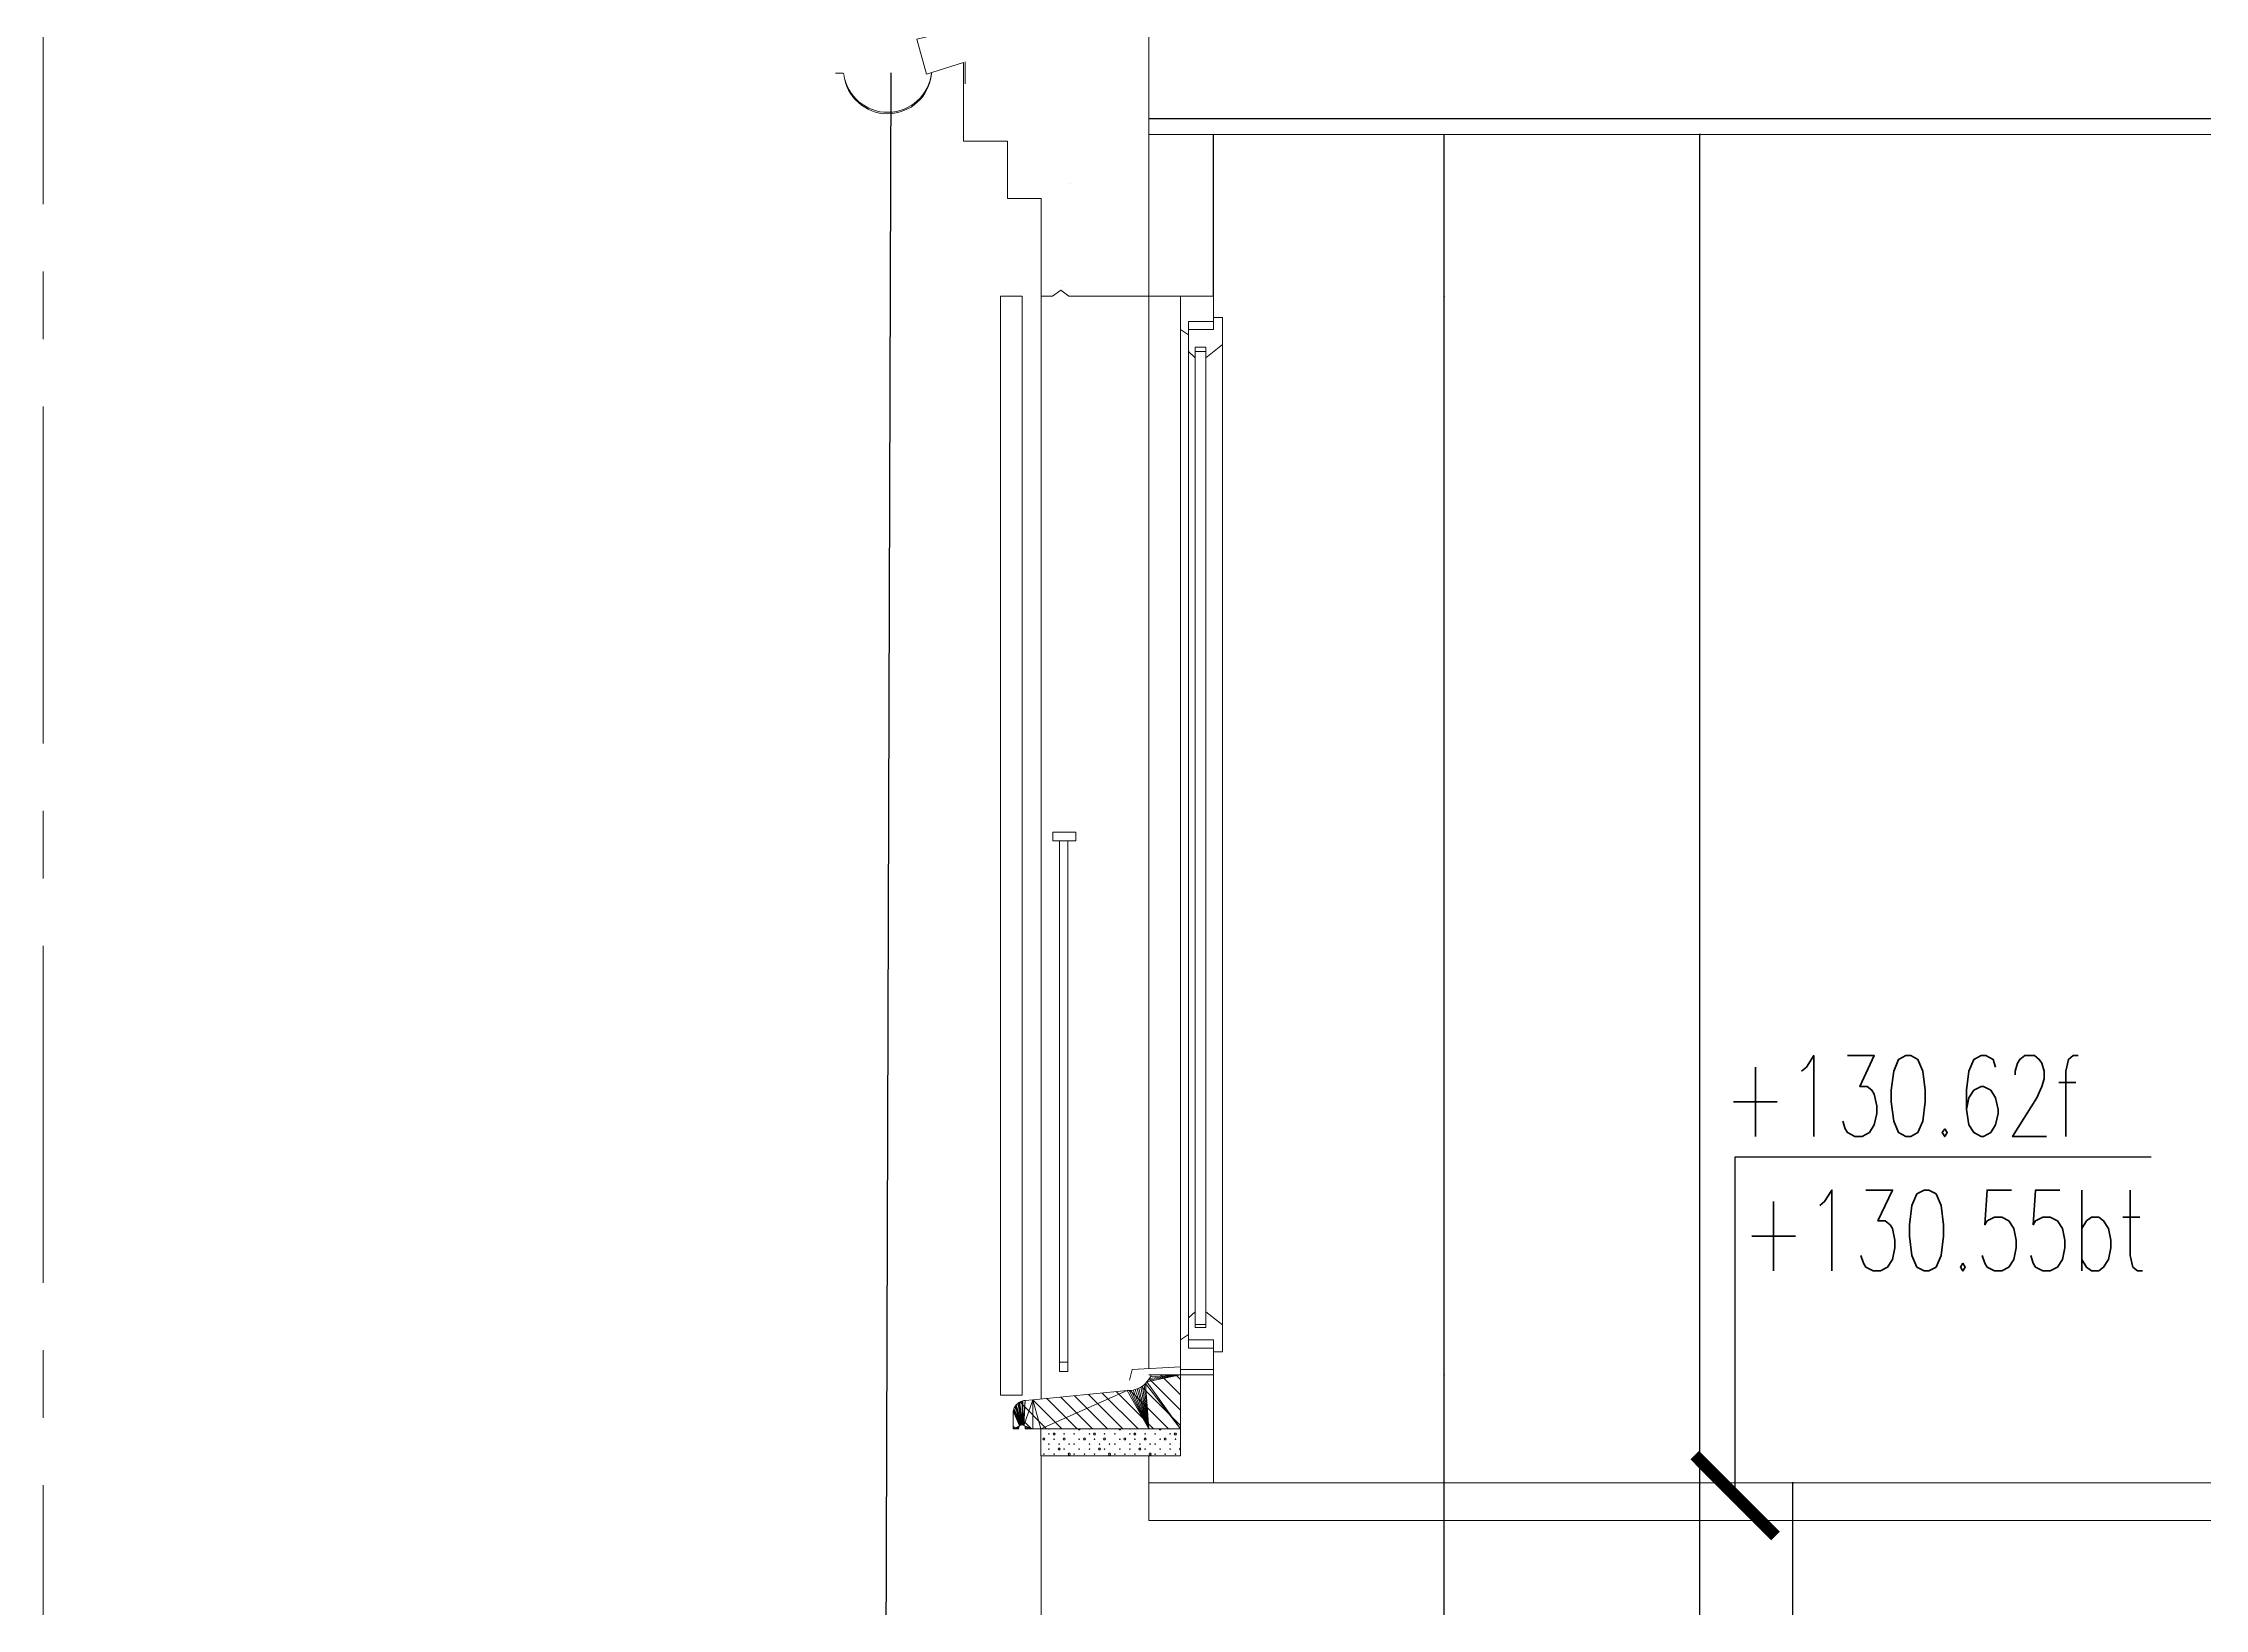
# Model space of a CAD drawing. Header units: metres. Extents: x -12536 to 12621, y -17191 to 9596.
# Drawn here: x -2761.8 to -2360.9, y 2533 to 2823.2 of the extents above; entities that cross this region are included whole.
import ezdxf

# ---------------------------------------------------------------- set-up
doc = ezdxf.new("R2010")
doc.units = ezdxf.units.M
doc.header["$MEASUREMENT"] = 0
doc.header["$PDMODE"] = 2
doc.header["$PDSIZE"] = 0.25
doc.linetypes.add('2007-10_08_CENTER', pattern=[100, 62.5, -12.5, 12.5, -12.5])
doc.linetypes.add('AXES', pattern=[2, 1.25, -0.25, 0.25, -0.25])
for name, color, linetype, lineweight in [('B-AXE', 1, 'AXES', 13), ('B-COT', 1, 'Continuous', 18), ('B-TEXT-NIVEAU', 3, 'Continuous', 20)]:
    doc.layers.add(name, color=color, linetype=linetype, lineweight=lineweight)
doc.layers.add('Calque commun', color=7, linetype='Continuous')
doc.layers.add('Cotations', color=7, linetype='Continuous')
doc.styles.add('Arial3', font='arial.ttf', dxfattribs={"height": 0.1})
doc.styles.add('Arial5', font='arial.ttf', dxfattribs={"height": 0.1})
doc.styles.add('TEXTE', font='arial.ttf', dxfattribs={"width": 0.7})
doc.styles.add('TEXTE100', font='romans.shx', dxfattribs={"width": 0.7, "height": 0.3})
doc.dimstyles.new('COT 50', dxfattribs={"dimscale": 0.05, "dimtxt": 250, "dimasz": 150, "dimexe": 1, "dimexo": 2, "dimgap": 30, "dimtad": 1, "dimdec": 1, "dimrnd": 0.5, "dimzin": 12, "dimdsep": 46, "dimtxsty": 'TEXTE', "dimblk1": 'ARCHTICK', "dimblk2": 'ARCHTICK', "dimsah": 1, "dimcen": 0, "dimdle": 1.5, "dimclrd": 1, "dimclre": 1, "dimclrt": 3, "dimadec": 0, "dimazin": 0, "dimtfac": 1, "dimtdec": 1, "dimtmove": 0, "dimatfit": 3, "dimldrblk": 'ARCHTICK', "dimfxl": 1, "dimtolj": 1, "dimtzin": 0, "dimarcsym": 0})
doc.dimstyles.new('DIM18', dxfattribs={"dimtxt": 0.1, "dimasz": 0.025, "dimexe": 0.1, "dimexo": 0, "dimgap": 5e-05, "dimtad": 1, "dimzin": 1, "dimdsep": 46, "dimtxsty": 'Arial3', "dimblk": 'ORIGIN', "dimcen": 0.09, "dimdle": 0.1, "dimadec": 0, "dimazin": 0, "dimtfac": 1, "dimtdec": 4, "dimtix": 1, "dimtofl": 0, "dimtmove": 0, "dimatfit": 3, "dimfxl": 0.1, "dimfxlon": 1, "dimfrac": 2, "dimtolj": 1, "dimtzin": 0, "dimarcsym": 2})
doc.dimstyles.new('DIM19', dxfattribs={"dimtxt": 0.1, "dimasz": 0.025, "dimexe": 0.1, "dimexo": 0, "dimgap": 5e-05, "dimtad": 1, "dimzin": 1, "dimdsep": 46, "dimtxsty": 'Arial5', "dimblk": 'ORIGIN', "dimcen": 0.09, "dimdle": 0.1, "dimadec": 0, "dimazin": 0, "dimtfac": 1, "dimtdec": 4, "dimtix": 1, "dimtofl": 0, "dimtmove": 0, "dimatfit": 3, "dimfxl": 0.1, "dimfxlon": 1, "dimfrac": 2, "dimtolj": 1, "dimtzin": 0, "dimarcsym": 2})

# ---------------------------------------------------------------- blocks, each defined once
blk = doc.blocks.new('_ORIGIN')
at = {"color": 0, "linetype": 'ByBlock', "lineweight": -2}
blk.add_line((0, 0), (-1, 0), dxfattribs=at)
blk.add_circle((0, 0), 0.5, dxfattribs=at)
blk = doc.blocks.new('*D826')
at = {"layer": 'Cotations', "color": 0, "linetype": 'ByBlock', "lineweight": -2, "transparency": 16777216}
for p, q in [((-2502, 2556.32), (-2502.1, 2556.32)), ((-2502, 2549.34), (-2502, 2556.29)), ((-2502, 2549.32), (-2502.1, 2549.32))]:
    blk.add_line(p, q, dxfattribs=at)
at = {"layer": 'Defpoints', "color": 0, "linetype": 'Continuous', "transparency": 16777216}
for p in [(-2502, 2556.32), (-2502, 2556.32), (-2502, 2549.32)]:
    blk.add_point(p, dxfattribs=at)
at = {"layer": 'Cotations', "color": 0, "linetype": 'Continuous', "lineweight": -2, "transparency": 16777216, "xscale": 0.02500000037252903, "yscale": 0.02500000037252903, "zscale": 0.02500000037252903}
for p, rotation in [((-2502, 2556.32), 90), ((-2502, 2549.32), 270)]:
    blk.add_blockref('_ORIGIN', p, dxfattribs=dict(at, rotation=rotation))
at = {"layer": 'Cotations', "color": 7, "linetype": 'Continuous', "lineweight": 5, "transparency": 16777216, "insert": (-2502, 2552.82), "char_height": 0.1, "attachment_point": 8, "rotation": 90, "line_spacing_factor": 0.776067, "style": 'Arial3'}
blk.add_mtext('\\A1;7.00', dxfattribs=at)
blk = doc.blocks.new('*D827')
at = {"layer": 'Cotations', "color": 0, "linetype": 'ByBlock', "lineweight": -2, "transparency": 16777216}
for p, q in [((-2502, 2549.32), (-2502.1, 2549.32)), ((-2502, 2526.34), (-2502, 2549.29)), ((-2502, 2526.31), (-2502.1, 2526.31))]:
    blk.add_line(p, q, dxfattribs=at)
at = {"layer": 'Defpoints', "color": 0, "linetype": 'Continuous', "transparency": 16777216}
for p in [(-2502, 2549.32), (-2502, 2549.32), (-2502, 2526.31)]:
    blk.add_point(p, dxfattribs=at)
at = {"layer": 'Cotations', "color": 0, "linetype": 'Continuous', "lineweight": -2, "transparency": 16777216, "xscale": 0.02500000037252903, "yscale": 0.02500000037252903, "zscale": 0.02500000037252903}
for p, rotation in [((-2502, 2549.32), 90), ((-2502, 2526.31), 270)]:
    blk.add_blockref('_ORIGIN', p, dxfattribs=dict(at, rotation=rotation))
at = {"layer": 'Cotations', "color": 7, "linetype": 'Continuous', "lineweight": 5, "transparency": 16777216, "insert": (-2502, 2537.81), "char_height": 0.1, "attachment_point": 8, "rotation": 90, "line_spacing_factor": 0.776067, "style": 'Arial3'}
blk.add_mtext('\\A1;23.00', dxfattribs=at)
blk = doc.blocks.new('*D829')
at = {"layer": 'Cotations', "color": 0, "linetype": 'ByBlock', "lineweight": -2, "transparency": 16777216}
for p, q in [((-2454.46, 2806.32), (-2454.66, 2806.32)), ((-2454.56, 2556.34), (-2454.56, 2806.29)), ((-2454.46, 2556.32), (-2454.66, 2556.32))]:
    blk.add_line(p, q, dxfattribs=at)
at = {"layer": 'Defpoints', "color": 0, "linetype": 'Continuous', "transparency": 16777216}
for p in [(-2454.56, 2806.32), (-2422.33, 2806.32), (-2422.33, 2556.32)]:
    blk.add_point(p, dxfattribs=at)
at = {"layer": 'Cotations', "color": 0, "linetype": 'Continuous', "lineweight": -2, "transparency": 16777216, "xscale": 0.02500000037252903, "yscale": 0.02500000037252903, "zscale": 0.02500000037252903}
for p, rotation in [((-2454.56, 2806.32), 90), ((-2454.56, 2556.32), 270)]:
    blk.add_blockref('_ORIGIN', p, dxfattribs=dict(at, rotation=rotation))
at = {"layer": 'Cotations', "color": 7, "linetype": 'Continuous', "lineweight": 5, "transparency": 16777216, "insert": (-2454.56, 2681.32), "char_height": 0.1, "attachment_point": 8, "rotation": 90, "line_spacing_factor": 0.776067, "style": 'Arial3'}
blk.add_mtext('\\A1;250.00', dxfattribs=at)
blk = doc.blocks.new('*D830')
at = {"layer": 'Cotations', "color": 0, "linetype": 'ByBlock', "lineweight": -2, "transparency": 16777216}
for p, q in [((-2454.46, 2556.32), (-2454.66, 2556.32)), ((-2454.56, 2526.34), (-2454.56, 2556.29)), ((-2454.46, 2526.31), (-2454.66, 2526.31))]:
    blk.add_line(p, q, dxfattribs=at)
at = {"layer": 'Defpoints', "color": 0, "linetype": 'Continuous', "transparency": 16777216}
for p in [(-2454.56, 2556.32), (-2422.33, 2556.32), (-2422.33, 2526.31)]:
    blk.add_point(p, dxfattribs=at)
at = {"layer": 'Cotations', "color": 0, "linetype": 'Continuous', "lineweight": -2, "transparency": 16777216, "xscale": 0.02500000037252903, "yscale": 0.02500000037252903, "zscale": 0.02500000037252903}
for p, rotation in [((-2454.56, 2556.32), 90), ((-2454.56, 2526.31), 270)]:
    blk.add_blockref('_ORIGIN', p, dxfattribs=dict(at, rotation=rotation))
at = {"layer": 'Cotations', "color": 7, "linetype": 'Continuous', "lineweight": 5, "transparency": 16777216, "insert": (-2454.56, 2541.31), "char_height": 0.1, "attachment_point": 8, "rotation": 90, "line_spacing_factor": 0.776067, "style": 'Arial3'}
blk.add_mtext('\\A1;30.00', dxfattribs=at)
blk = doc.blocks.new('*D820')
at = {"layer": 'Cotations', "color": 0, "linetype": 'ByBlock', "lineweight": -2, "transparency": 16777216}
for p, q in [((-2502.1, 2576.32), (-2501.9, 2576.32)), ((-2502, 2556.34), (-2502, 2576.29)), ((-2502.1, 2556.32), (-2501.9, 2556.32))]:
    blk.add_line(p, q, dxfattribs=at)
at = {"layer": 'Defpoints', "color": 0, "linetype": 'Continuous', "transparency": 16777216}
for p in [(-2515.97, 2576.32), (-2502, 2576.32), (-2515.97, 2556.32)]:
    blk.add_point(p, dxfattribs=at)
at = {"layer": 'Cotations', "color": 0, "linetype": 'Continuous', "lineweight": -2, "transparency": 16777216, "xscale": 0.02500000037252903, "yscale": 0.02500000037252903, "zscale": 0.02500000037252903}
for p, rotation in [((-2502, 2576.32), 90), ((-2502, 2556.32), 270)]:
    blk.add_blockref('_ORIGIN', p, dxfattribs=dict(at, rotation=rotation))
at = {"layer": 'Cotations', "color": 7, "linetype": 'Continuous', "lineweight": 5, "transparency": 16777216, "insert": (-2502, 2566.32), "char_height": 0.1, "attachment_point": 8, "rotation": 90, "line_spacing_factor": 0.776067, "style": 'Arial3'}
blk.add_mtext('\\A1;20.00', dxfattribs=at)
blk = doc.blocks.new('*D821')
at = {"layer": 'Cotations', "color": 0, "linetype": 'ByBlock', "lineweight": -2, "transparency": 16777216}
for p, q in [((-2502.1, 2776.32), (-2501.9, 2776.32)), ((-2502, 2576.34), (-2502, 2776.29)), ((-2502.1, 2576.32), (-2501.9, 2576.32))]:
    blk.add_line(p, q, dxfattribs=at)
at = {"layer": 'Defpoints', "color": 0, "linetype": 'Continuous', "transparency": 16777216}
for p in [(-2515.97, 2776.32), (-2502, 2776.32), (-2515.97, 2576.32)]:
    blk.add_point(p, dxfattribs=at)
at = {"layer": 'Cotations', "color": 0, "linetype": 'Continuous', "lineweight": -2, "transparency": 16777216, "xscale": 0.02500000037252903, "yscale": 0.02500000037252903, "zscale": 0.02500000037252903}
for p, rotation in [((-2502, 2776.32), 90), ((-2502, 2576.32), 270)]:
    blk.add_blockref('_ORIGIN', p, dxfattribs=dict(at, rotation=rotation))
at = {"layer": 'Cotations', "color": 7, "linetype": 'Continuous', "lineweight": 5, "transparency": 16777216, "insert": (-2502, 2676.32), "char_height": 0.1, "attachment_point": 8, "rotation": 90, "line_spacing_factor": 0.776067, "style": 'Arial3'}
blk.add_mtext('\\A1;200.00', dxfattribs=at)
blk = doc.blocks.new('*D822')
at = {"layer": 'Cotations', "color": 0, "linetype": 'ByBlock', "lineweight": -2, "transparency": 16777216}
for p, q in [((-2502.1, 2806.32), (-2501.9, 2806.32)), ((-2502, 2776.34), (-2502, 2806.29)), ((-2502.1, 2776.32), (-2501.9, 2776.32))]:
    blk.add_line(p, q, dxfattribs=at)
at = {"layer": 'Defpoints', "color": 0, "linetype": 'Continuous', "transparency": 16777216}
for p in [(-2515.97, 2806.32), (-2502, 2806.32), (-2515.97, 2776.32)]:
    blk.add_point(p, dxfattribs=at)
at = {"layer": 'Cotations', "color": 0, "linetype": 'Continuous', "lineweight": -2, "transparency": 16777216, "xscale": 0.02500000037252903, "yscale": 0.02500000037252903, "zscale": 0.02500000037252903}
for p, rotation in [((-2502, 2806.32), 90), ((-2502, 2776.32), 270)]:
    blk.add_blockref('_ORIGIN', p, dxfattribs=dict(at, rotation=rotation))
at = {"layer": 'Cotations', "color": 7, "linetype": 'Continuous', "lineweight": 5, "transparency": 16777216, "insert": (-2502, 2791.32), "char_height": 0.1, "attachment_point": 8, "rotation": 90, "line_spacing_factor": 0.776067, "style": 'Arial3'}
blk.add_mtext('\\A1;30.00', dxfattribs=at)
blk = doc.blocks.new('*D812')
at = {"layer": 'Cotations', "color": 0, "linetype": 'ByBlock', "lineweight": -2, "transparency": 16777216}
for p, q in [((-2437.21, 2556.32), (-2437.41, 2556.32)), ((-2437.31, 2276.34), (-2437.31, 2556.29)), ((-2437.21, 2276.31), (-2437.41, 2276.31))]:
    blk.add_line(p, q, dxfattribs=at)
at = {"layer": 'Defpoints', "color": 0, "linetype": 'Continuous', "transparency": 16777216}
for p in [(-2437.31, 2556.32), (-2405.09, 2556.32), (-2405.09, 2276.31)]:
    blk.add_point(p, dxfattribs=at)
at = {"layer": 'Cotations', "color": 0, "linetype": 'Continuous', "lineweight": -2, "transparency": 16777216, "xscale": 0.02500000037252903, "yscale": 0.02500000037252903, "zscale": 0.02500000037252903}
for p, rotation in [((-2437.31, 2556.32), 90), ((-2437.31, 2276.31), 270)]:
    blk.add_blockref('_ORIGIN', p, dxfattribs=dict(at, rotation=rotation))
at = {"layer": 'Cotations', "color": 7, "linetype": 'Continuous', "lineweight": 5, "transparency": 16777216, "insert": (-2437.31, 2416.31), "char_height": 0.1, "attachment_point": 8, "rotation": 90, "line_spacing_factor": 0.776067, "style": 'Arial3'}
blk.add_mtext('\\A1;280.00', dxfattribs=at)
blk = doc.blocks.new('*D819')
at = {"layer": 'Cotations', "color": 0, "linetype": 'ByBlock', "lineweight": -2, "transparency": 16777216}
for p, q in [((-2606.29, 2276.34), (-2604.54, 2817.67)), ((-2604.54, 2817.69), (-2604.64, 2817.69)), ((-2606.28, 2276.31), (-2606.39, 2276.31))]:
    blk.add_line(p, q, dxfattribs=at)
at = {"layer": 'Defpoints', "color": 0, "linetype": 'Continuous', "transparency": 16777216}
for p in [(-2604.54, 2817.69), (-2604.54, 2817.69), (-2606.28, 2276.31)]:
    blk.add_point(p, dxfattribs=at)
at = {"layer": 'Cotations', "color": 0, "linetype": 'Continuous', "lineweight": -2, "transparency": 16777216, "xscale": 0.02500000037252903, "yscale": 0.02500000037252903, "zscale": 0.02500000037252903}
for p, rotation in [((-2604.54, 2817.69), 89.81558134533259), ((-2606.29, 2276.31), 269.8155813453326)]:
    blk.add_blockref('_ORIGIN', p, dxfattribs=dict(at, rotation=rotation))
at = {"layer": 'Cotations', "color": 7, "linetype": 'Continuous', "lineweight": 5, "transparency": 16777216, "insert": (-2605.41, 2547), "char_height": 0.1, "attachment_point": 8, "rotation": 89.8156, "line_spacing_factor": 0.776067, "style": 'Arial5'}
blk.add_mtext('\\A1;541.38', dxfattribs=at)
blk = doc.blocks.new('hatch')
at = {"layer": 'Calque commun', "color": 7, "linetype": 'Continuous', "lineweight": 5}
for p, q in [((32.4083, -33.5491), (32.3713, -33.5121)), ((32.4083, -33.5208), (32.3996, -33.5121)), ((32.2167, -33.6121), (32.1604, -33.5558)), ((32.245, -33.6121), (32.1862, -33.5533)), ((32.2733, -33.6121), (32.2119, -33.5507)), ((32.3016, -33.6121), (32.2376, -33.5482)), ((32.3298, -33.6121), (32.2633, -33.5456)), ((32.3581, -33.6121), (32.289, -33.543)), ((32.3864, -33.6121), (32.3151, -33.5408)), ((32.4083, -33.6057), (32.3362, -33.5336)), ((32.4083, -33.5774), (32.3503, -33.5194)), ((32.1319, -33.6121), (32.0984, -33.5786)), ((32.1601, -33.6121), (32.1103, -33.5622)), ((32.1884, -33.6121), (32.1347, -33.5584)), ((32.1036, -33.6121), (32.0983, -33.6068))]:
    blk.add_line(p, q, dxfattribs=at)
at = {"layer": 'Calque commun', "color": 7, "linetype": 'Continuous', "lineweight": 20}
mesh = blk.add_polyface(dxfattribs=at)
corners = [(32.3497, -33.6121), (32.3279, -33.5379), (32.3243, -33.5391), (32.1022, -33.5694), (32.1011, -33.5712), (32.115, -33.6045), (32.1066, -33.5647), (32.1083, -33.5634), (32.0993, -33.5751), (32.3094, -33.541), (32.1348, -33.5584), (32.1497, -33.6121), (32.4083, -33.5121), (32.3507, -33.5189), (32.3486, -33.522), (32.3314, -33.5364), (32.3437, -33.5277), (32.3409, -33.5303), (32.3462, -33.525), (32.1178, -33.6056), (32.1348, -33.6121), (32.1088, -33.6078), (32.1096, -33.6065), (32.0983, -33.6121), (32.1189, -33.6065), (32.3379, -33.5326), (32.3347, -33.5346), (32.1083, -33.6121), (32.1081, -33.6106), (32.4083, -33.6121), (32.1101, -33.5623), (32.1164, -33.6049), (32.1204, -33.6106), (32.1203, -33.6121), (32.1001, -33.5731), (32.0983, -33.5792), (32.1135, -33.6045), (32.1083, -33.6092), (32.0987, -33.5771), (32.105, -33.5661), (32.1035, -33.5677), (32.317, -33.5407), (32.3132, -33.541), (32.1121, -33.6049), (32.1203, -33.5593), (32.116, -33.56), (32.3207, -33.54), (32.1197, -33.6078), (32.114, -33.5606), (32.1107, -33.6056), (32.112, -33.5613), (32.1181, -33.5595), (32.1203, -33.6091), (32.354, -33.5121), (32.3525, -33.5156)]
mesh.append_faces([[corners[k] for k in face] for face in [(30, 48, 50)]], dxfattribs={"vtx0": -1, "color": 7})
mesh.append_faces([[corners[k] for k in face] for face in [(6, 5, 7), (18, 12, 14), (35, 5, 38), (31, 7, 5), (3, 5, 40), (38, 5, 8), (44, 19, 10)]], dxfattribs={"vtx0": -1, "vtx1": -1, "color": 7})
mesh.append_faces([[corners[k] for k in face] for face in [(4, 8, 5), (10, 19, 20), (44, 45, 31), (6, 40, 5), (30, 31, 48)]], dxfattribs={"vtx0": -1, "vtx1": -1, "vtx2": -1, "color": 7})
mesh.append_faces([[corners[k] for k in face] for face in [(0, 1, 2), (12, 13, 14), (0, 15, 1), (0, 25, 26), (16, 0, 29), (0, 26, 15), (35, 36, 5), (23, 28, 37), (35, 43, 36), (18, 29, 12), (31, 45, 48), (35, 22, 49), (35, 49, 43), (10, 20, 11), (44, 31, 19), (0, 17, 25)]], dxfattribs={"vtx0": -1, "vtx2": -1, "color": 7})
mesh.append_faces([[corners[k] for k in face] for face in [(3, 4, 5), (9, 10, 11), (16, 17, 0), (21, 22, 23), (11, 0, 9), (19, 24, 20), (30, 7, 31), (18, 16, 29), (37, 21, 23), (41, 42, 0), (46, 41, 0), (24, 47, 20), (2, 46, 0), (42, 9, 0), (35, 23, 22), (52, 32, 20), (47, 52, 20), (54, 13, 12)]], dxfattribs={"vtx1": -1, "vtx2": -1, "color": 7})
mesh.append_faces([[corners[k] for k in face] for face in [(23, 27, 28), (32, 33, 20), (4, 34, 8), (6, 39, 40), (44, 51, 45), (12, 53, 54)]], dxfattribs={"vtx2": -1, "color": 7})
blk = doc.blocks.new('Block57870')
at = {"layer": 'Calque commun', "color": 7, "linetype": 'Continuous', "lineweight": 5}
for p, q in [((32.1533, -33.6309), (32.1542, -33.6292)), ((32.1542, -33.6325), (32.1533, -33.6309)), ((32.1542, -33.6292), (32.1561, -33.6292)), ((32.1561, -33.6325), (32.1542, -33.6325)), ((32.1561, -33.6292), (32.157, -33.6309)), ((32.157, -33.6309), (32.1561, -33.6325)), ((32.1645, -33.6127), (32.1639, -33.6121)), ((32.1639, -33.6215), (32.1645, -33.6209)), ((32.1645, -33.6221), (32.1639, -33.6215)), ((32.1651, -33.6121), (32.1645, -33.6127)), ((32.1645, -33.6209), (32.1651, -33.6215)), ((32.1651, -33.6215), (32.1645, -33.6221)), ((32.172, -33.6215), (32.1729, -33.6199)), ((32.1729, -33.6231), (32.172, -33.6215)), ((32.1729, -33.6199), (32.1748, -33.6199)), ((32.1748, -33.6231), (32.1729, -33.6231)), ((32.1733, -33.6309), (32.1739, -33.6302)), ((32.1739, -33.6315), (32.1733, -33.6309)), ((32.1739, -33.6302), (32.1745, -33.6309)), ((32.1745, -33.6309), (32.1739, -33.6315)), ((32.1748, -33.6199), (32.1758, -33.6215)), ((32.1758, -33.6215), (32.1748, -33.6231)), ((32.1908, -33.6309), (32.1917, -33.6292)), ((32.1917, -33.6325), (32.1908, -33.6309)), ((32.1917, -33.6292), (32.1936, -33.6292)), ((32.1936, -33.6325), (32.1917, -33.6325)), ((32.192, -33.6215), (32.1926, -33.6209)), ((32.1926, -33.6221), (32.192, -33.6215)), ((32.1926, -33.6209), (32.1933, -33.6215)), ((32.1933, -33.6215), (32.1926, -33.6221)), ((32.1936, -33.6292), (32.1945, -33.6309)), ((32.1945, -33.6309), (32.1936, -33.6325)), ((32.2108, -33.6215), (32.2114, -33.6209)), ((32.2114, -33.6221), (32.2108, -33.6215)), ((32.2114, -33.6209), (32.212, -33.6215)), ((32.212, -33.6215), (32.2114, -33.6221)), ((32.2198, -33.6137), (32.2189, -33.6121)), ((32.2217, -33.6137), (32.2198, -33.6137)), ((32.2201, -33.6309), (32.2208, -33.6302)), ((32.2208, -33.6315), (32.2201, -33.6309)), ((32.2208, -33.6302), (32.2214, -33.6309)), ((32.2214, -33.6309), (32.2208, -33.6315)), ((32.2226, -33.6121), (32.2217, -33.6137)), ((32.2283, -33.6309), (32.2292, -33.6292)), ((32.2292, -33.6325), (32.2283, -33.6309)), ((32.2292, -33.6292), (32.2311, -33.6292)), ((32.2311, -33.6325), (32.2292, -33.6325)), ((32.2311, -33.6292), (32.232, -33.6309)), ((32.232, -33.6309), (32.2311, -33.6325)), ((32.2395, -33.6127), (32.2389, -33.6121)), ((32.2389, -33.6215), (32.2395, -33.6209)), ((32.2395, -33.6221), (32.2389, -33.6215)), ((32.2401, -33.6121), (32.2395, -33.6127)), ((32.2395, -33.6209), (32.2401, -33.6215)), ((32.2401, -33.6215), (32.2395, -33.6221)), ((32.247, -33.6215), (32.2479, -33.6199)), ((32.2479, -33.6231), (32.247, -33.6215)), ((32.2479, -33.6199), (32.2498, -33.6199)), ((32.2498, -33.6231), (32.2479, -33.6231)), ((32.2483, -33.6309), (32.2489, -33.6302)), ((32.2489, -33.6315), (32.2483, -33.6309)), ((32.2489, -33.6302), (32.2495, -33.6309)), ((32.2495, -33.6309), (32.2489, -33.6315)), ((32.2498, -33.6199), (32.2508, -33.6215)), ((32.2508, -33.6215), (32.2498, -33.6231)), ((32.2658, -33.6309), (32.2667, -33.6292)), ((32.2667, -33.6325), (32.2658, -33.6309)), ((32.2667, -33.6292), (32.2686, -33.6292)), ((32.2686, -33.6325), (32.2667, -33.6325)), ((32.267, -33.6215), (32.2676, -33.6209)), ((32.2676, -33.6221), (32.267, -33.6215)), ((32.2676, -33.6209), (32.2683, -33.6215)), ((32.2683, -33.6215), (32.2676, -33.6221)), ((32.2686, -33.6292), (32.2695, -33.6309)), ((32.2695, -33.6309), (32.2686, -33.6325)), ((32.2858, -33.6215), (32.2864, -33.6209)), ((32.2864, -33.6221), (32.2858, -33.6215)), ((32.2864, -33.6209), (32.287, -33.6215)), ((32.287, -33.6215), (32.2864, -33.6221)), ((32.2948, -33.6137), (32.2939, -33.6121)), ((32.2967, -33.6137), (32.2948, -33.6137)), ((32.2951, -33.6309), (32.2958, -33.6302)), ((32.2958, -33.6315), (32.2951, -33.6309)), ((32.2958, -33.6302), (32.2964, -33.6309)), ((32.2964, -33.6309), (32.2958, -33.6315)), ((32.2976, -33.6121), (32.2967, -33.6137)), ((32.3033, -33.6309), (32.3042, -33.6292)), ((32.3042, -33.6325), (32.3033, -33.6309)), ((32.3042, -33.6292), (32.3061, -33.6292)), ((32.3061, -33.6325), (32.3042, -33.6325)), ((32.3061, -33.6292), (32.307, -33.6309)), ((32.307, -33.6309), (32.3061, -33.6325)), ((32.3145, -33.6127), (32.3139, -33.6121)), ((32.3139, -33.6215), (32.3145, -33.6209)), ((32.3145, -33.6221), (32.3139, -33.6215)), ((32.3151, -33.6121), (32.3145, -33.6127)), ((32.3145, -33.6209), (32.3151, -33.6215)), ((32.3151, -33.6215), (32.3145, -33.6221)), ((32.322, -33.6215), (32.3229, -33.6199)), ((32.3229, -33.6231), (32.322, -33.6215)), ((32.3229, -33.6199), (32.3248, -33.6199)), ((32.3248, -33.6231), (32.3229, -33.6231)), ((32.3233, -33.6309), (32.3239, -33.6302)), ((32.3239, -33.6315), (32.3233, -33.6309)), ((32.3239, -33.6302), (32.3245, -33.6309)), ((32.3245, -33.6309), (32.3239, -33.6315)), ((32.3248, -33.6199), (32.3258, -33.6215)), ((32.3258, -33.6215), (32.3248, -33.6231)), ((32.3408, -33.6309), (32.3417, -33.6292)), ((32.3417, -33.6325), (32.3408, -33.6309)), ((32.3417, -33.6292), (32.3436, -33.6292)), ((32.3436, -33.6325), (32.3417, -33.6325)), ((32.342, -33.6215), (32.3426, -33.6209)), ((32.3426, -33.6221), (32.342, -33.6215)), ((32.3426, -33.6209), (32.3433, -33.6215)), ((32.3433, -33.6215), (32.3426, -33.6221)), ((32.3436, -33.6292), (32.3445, -33.6309)), ((32.3445, -33.6309), (32.3436, -33.6325)), ((32.3608, -33.6215), (32.3614, -33.6209)), ((32.3614, -33.6221), (32.3608, -33.6215)), ((32.3614, -33.6209), (32.362, -33.6215)), ((32.362, -33.6215), (32.3614, -33.6221)), ((32.3698, -33.6137), (32.3689, -33.6121)), ((32.3717, -33.6137), (32.3698, -33.6137)), ((32.3701, -33.6309), (32.3708, -33.6302)), ((32.3708, -33.6315), (32.3701, -33.6309)), ((32.3708, -33.6302), (32.3714, -33.6309)), ((32.3714, -33.6309), (32.3708, -33.6315)), ((32.3726, -33.6121), (32.3717, -33.6137)), ((32.3783, -33.6309), (32.3792, -33.6292)), ((32.3792, -33.6325), (32.3783, -33.6309)), ((32.3792, -33.6292), (32.3811, -33.6292)), ((32.3811, -33.6325), (32.3792, -33.6325)), ((32.3811, -33.6292), (32.382, -33.6309)), ((32.382, -33.6309), (32.3811, -33.6325)), ((32.3895, -33.6127), (32.3889, -33.6121)), ((32.3889, -33.6215), (32.3895, -33.6209)), ((32.3895, -33.6221), (32.3889, -33.6215)), ((32.3901, -33.6121), (32.3895, -33.6127)), ((32.3895, -33.6209), (32.3901, -33.6215)), ((32.3901, -33.6215), (32.3895, -33.6221)), ((32.397, -33.6215), (32.3979, -33.6199)), ((32.3979, -33.6231), (32.397, -33.6215)), ((32.3979, -33.6199), (32.3998, -33.6199)), ((32.3998, -33.6231), (32.3979, -33.6231)), ((32.3983, -33.6309), (32.3989, -33.6302)), ((32.3989, -33.6315), (32.3983, -33.6309)), ((32.3989, -33.6302), (32.3995, -33.6309)), ((32.3995, -33.6309), (32.3989, -33.6315)), ((32.3998, -33.6199), (32.4008, -33.6215)), ((32.4008, -33.6215), (32.3998, -33.6231)), ((32.1545, -33.659), (32.1551, -33.6584)), ((32.1551, -33.6596), (32.1545, -33.659)), ((32.1551, -33.6584), (32.1558, -33.659)), ((32.1558, -33.659), (32.1551, -33.6596)), ((32.1639, -33.6402), (32.1645, -33.6396)), ((32.1645, -33.6409), (32.1639, -33.6402)), ((32.1639, -33.6496), (32.1645, -33.649)), ((32.1645, -33.6502), (32.1639, -33.6496)), ((32.1645, -33.6396), (32.1651, -33.6402)), ((32.1651, -33.6402), (32.1645, -33.6409)), ((32.1645, -33.649), (32.1651, -33.6496)), ((32.1651, -33.6496), (32.1645, -33.6502)), ((32.1733, -33.659), (32.1739, -33.6584)), ((32.1739, -33.6596), (32.1733, -33.659)), ((32.1739, -33.6584), (32.1745, -33.659)), ((32.1745, -33.659), (32.1739, -33.6596)), ((32.1823, -33.648), (32.1814, -33.6496)), ((32.1814, -33.6496), (32.1823, -33.6512)), ((32.1833, -33.648), (32.1823, -33.648)), ((32.1823, -33.6512), (32.1833, -33.6512)), ((32.1833, -33.6396), (32.1826, -33.6402)), ((32.1826, -33.6402), (32.1833, -33.6409)), ((32.1833, -33.6396), (32.1839, -33.6402)), ((32.1839, -33.6402), (32.1833, -33.6409)), ((32.1833, -33.648), (32.1842, -33.648)), ((32.1842, -33.6512), (32.1833, -33.6512)), ((32.1842, -33.648), (32.1851, -33.6496)), ((32.1851, -33.6496), (32.1842, -33.6512)), ((32.192, -33.6496), (32.1926, -33.649)), ((32.1926, -33.6502), (32.192, -33.6496)), ((32.1926, -33.649), (32.1933, -33.6496)), ((32.1933, -33.6496), (32.1926, -33.6502)), ((32.2001, -33.659), (32.2011, -33.6574)), ((32.2011, -33.6606), (32.2001, -33.659)), ((32.2011, -33.6574), (32.2029, -33.6574)), ((32.2029, -33.6606), (32.2011, -33.6606)), ((32.2014, -33.6402), (32.202, -33.6396)), ((32.202, -33.6409), (32.2014, -33.6402)), ((32.202, -33.6396), (32.2026, -33.6402)), ((32.2026, -33.6402), (32.202, -33.6409)), ((32.2029, -33.6574), (32.2039, -33.659)), ((32.2039, -33.659), (32.2029, -33.6606)), ((32.2108, -33.6402), (32.2114, -33.6396)), ((32.2114, -33.6409), (32.2108, -33.6402)), ((32.2108, -33.659), (32.2114, -33.6584)), ((32.2114, -33.6596), (32.2108, -33.659)), ((32.2114, -33.6396), (32.212, -33.6402)), ((32.212, -33.6402), (32.2114, -33.6409)), ((32.2114, -33.6584), (32.212, -33.659)), ((32.212, -33.659), (32.2114, -33.6596)), ((32.2201, -33.6496), (32.2208, -33.649)), ((32.2208, -33.6502), (32.2201, -33.6496)), ((32.2208, -33.649), (32.2214, -33.6496)), ((32.2214, -33.6496), (32.2208, -33.6502)), ((32.2295, -33.659), (32.2301, -33.6584)), ((32.2301, -33.6596), (32.2295, -33.659)), ((32.2301, -33.6584), (32.2308, -33.659)), ((32.2308, -33.659), (32.2301, -33.6596)), ((32.2389, -33.6402), (32.2395, -33.6396)), ((32.2395, -33.6409), (32.2389, -33.6402)), ((32.2389, -33.6496), (32.2395, -33.649)), ((32.2395, -33.6502), (32.2389, -33.6496)), ((32.2395, -33.6396), (32.2401, -33.6402)), ((32.2401, -33.6402), (32.2395, -33.6409)), ((32.2395, -33.649), (32.2401, -33.6496)), ((32.2401, -33.6496), (32.2395, -33.6502)), ((32.2483, -33.659), (32.2489, -33.6584)), ((32.2489, -33.6596), (32.2483, -33.659)), ((32.2489, -33.6584), (32.2495, -33.659)), ((32.2495, -33.659), (32.2489, -33.6596)), ((32.2573, -33.648), (32.2564, -33.6496)), ((32.2564, -33.6496), (32.2573, -33.6512)), ((32.2583, -33.648), (32.2573, -33.648)), ((32.2573, -33.6512), (32.2583, -33.6512)), ((32.2583, -33.6396), (32.2576, -33.6402)), ((32.2576, -33.6402), (32.2583, -33.6409)), ((32.2583, -33.6396), (32.2589, -33.6402)), ((32.2589, -33.6402), (32.2583, -33.6409)), ((32.2583, -33.648), (32.2592, -33.648)), ((32.2592, -33.6512), (32.2583, -33.6512)), ((32.2592, -33.648), (32.2601, -33.6496)), ((32.2601, -33.6496), (32.2592, -33.6512)), ((32.267, -33.6496), (32.2676, -33.649)), ((32.2676, -33.6502), (32.267, -33.6496)), ((32.2676, -33.649), (32.2683, -33.6496)), ((32.2683, -33.6496), (32.2676, -33.6502)), ((32.2751, -33.659), (32.2761, -33.6574)), ((32.2761, -33.6606), (32.2751, -33.659)), ((32.2761, -33.6574), (32.2779, -33.6574)), ((32.2779, -33.6606), (32.2761, -33.6606)), ((32.2764, -33.6402), (32.277, -33.6396)), ((32.277, -33.6409), (32.2764, -33.6402)), ((32.277, -33.6396), (32.2776, -33.6402)), ((32.2776, -33.6402), (32.277, -33.6409)), ((32.2779, -33.6574), (32.2789, -33.659)), ((32.2789, -33.659), (32.2779, -33.6606)), ((32.2858, -33.6402), (32.2864, -33.6396)), ((32.2864, -33.6409), (32.2858, -33.6402)), ((32.2858, -33.659), (32.2864, -33.6584)), ((32.2864, -33.6596), (32.2858, -33.659)), ((32.2864, -33.6396), (32.287, -33.6402)), ((32.287, -33.6402), (32.2864, -33.6409)), ((32.2864, -33.6584), (32.287, -33.659)), ((32.287, -33.659), (32.2864, -33.6596)), ((32.2951, -33.6496), (32.2958, -33.649)), ((32.2958, -33.6502), (32.2951, -33.6496)), ((32.2958, -33.649), (32.2964, -33.6496)), ((32.2964, -33.6496), (32.2958, -33.6502)), ((32.3045, -33.659), (32.3051, -33.6584)), ((32.3051, -33.6596), (32.3045, -33.659)), ((32.3051, -33.6584), (32.3058, -33.659)), ((32.3058, -33.659), (32.3051, -33.6596)), ((32.3139, -33.6402), (32.3145, -33.6396)), ((32.3145, -33.6409), (32.3139, -33.6402)), ((32.3139, -33.6496), (32.3145, -33.649)), ((32.3145, -33.6502), (32.3139, -33.6496)), ((32.3145, -33.6396), (32.3151, -33.6402)), ((32.3151, -33.6402), (32.3145, -33.6409)), ((32.3145, -33.649), (32.3151, -33.6496)), ((32.3151, -33.6496), (32.3145, -33.6502)), ((32.3233, -33.659), (32.3239, -33.6584)), ((32.3239, -33.6596), (32.3233, -33.659)), ((32.3239, -33.6584), (32.3245, -33.659)), ((32.3245, -33.659), (32.3239, -33.6596)), ((32.3323, -33.648), (32.3314, -33.6496)), ((32.3314, -33.6496), (32.3323, -33.6512)), ((32.3333, -33.648), (32.3323, -33.648)), ((32.3323, -33.6512), (32.3333, -33.6512)), ((32.3333, -33.6396), (32.3326, -33.6402)), ((32.3326, -33.6402), (32.3333, -33.6409)), ((32.3333, -33.6396), (32.3339, -33.6402)), ((32.3339, -33.6402), (32.3333, -33.6409)), ((32.3333, -33.648), (32.3342, -33.648)), ((32.3342, -33.6512), (32.3333, -33.6512)), ((32.3342, -33.648), (32.3351, -33.6496)), ((32.3351, -33.6496), (32.3342, -33.6512)), ((32.342, -33.6496), (32.3426, -33.649)), ((32.3426, -33.6502), (32.342, -33.6496)), ((32.3426, -33.649), (32.3433, -33.6496)), ((32.3433, -33.6496), (32.3426, -33.6502)), ((32.3501, -33.659), (32.3511, -33.6574)), ((32.3511, -33.6606), (32.3501, -33.659)), ((32.3511, -33.6574), (32.3529, -33.6574)), ((32.3529, -33.6606), (32.3511, -33.6606)), ((32.3514, -33.6402), (32.352, -33.6396)), ((32.352, -33.6409), (32.3514, -33.6402)), ((32.352, -33.6396), (32.3526, -33.6402)), ((32.3526, -33.6402), (32.352, -33.6409)), ((32.3529, -33.6574), (32.3539, -33.659)), ((32.3539, -33.659), (32.3529, -33.6606)), ((32.3608, -33.6402), (32.3614, -33.6396)), ((32.3614, -33.6409), (32.3608, -33.6402)), ((32.3608, -33.659), (32.3614, -33.6584)), ((32.3614, -33.6596), (32.3608, -33.659)), ((32.3614, -33.6396), (32.362, -33.6402)), ((32.362, -33.6402), (32.3614, -33.6409)), ((32.3614, -33.6584), (32.362, -33.659)), ((32.362, -33.659), (32.3614, -33.6596)), ((32.3701, -33.6496), (32.3708, -33.649)), ((32.3708, -33.6502), (32.3701, -33.6496)), ((32.3708, -33.649), (32.3714, -33.6496)), ((32.3714, -33.6496), (32.3708, -33.6502)), ((32.3795, -33.659), (32.3801, -33.6584)), ((32.3801, -33.6596), (32.3795, -33.659)), ((32.3801, -33.6584), (32.3808, -33.659)), ((32.3808, -33.659), (32.3801, -33.6596)), ((32.3889, -33.6402), (32.3895, -33.6396)), ((32.3895, -33.6409), (32.3889, -33.6402)), ((32.3889, -33.6496), (32.3895, -33.649)), ((32.3895, -33.6502), (32.3889, -33.6496)), ((32.3895, -33.6396), (32.3901, -33.6402)), ((32.3901, -33.6402), (32.3895, -33.6409)), ((32.3895, -33.649), (32.3901, -33.6496)), ((32.3901, -33.6496), (32.3895, -33.6502)), ((32.3983, -33.659), (32.3989, -33.6584)), ((32.3989, -33.6596), (32.3983, -33.659)), ((32.3989, -33.6584), (32.3995, -33.659)), ((32.3995, -33.659), (32.3989, -33.6596)), ((32.4073, -33.648), (32.4064, -33.6496)), ((32.4064, -33.6496), (32.4073, -33.6512)), ((32.4083, -33.648), (32.4073, -33.648)), ((32.4073, -33.6512), (32.4083, -33.6512)), ((32.4083, -33.6396), (32.4076, -33.6402)), ((32.4076, -33.6402), (32.4083, -33.6409))]:
    blk.add_line(p, q, dxfattribs=at)
blk = doc.blocks.new('pattern')
at = {"layer": 'Calque commun', "color": 0, "linetype": 'ByBlock', "lineweight": -2}
blk.add_blockref('Block57870', (0, 0), dxfattribs=at)
at = {"layer": 'Calque commun', "color": 7, "linetype": 'Continuous', "lineweight": 20}
mesh = blk.add_polyface(dxfattribs=at)
corners = [(32.4083, -33.6121), (32.1497, -33.6121), (32.1497, -33.6621), (32.4083, -33.6621)]
mesh.append_faces([[corners[k] for k in face] for face in [(0, 1, 2, 3)]], dxfattribs={"color": 7})
blk = doc.blocks.new('_ArchTick')
at = {"color": 0, "linetype": 'ByBlock', "const_width": 0.15}
blk.add_lwpolyline([(-0.5, -0.5), (0.5, 0.5)], dxfattribs=at)

msp = doc.modelspace()

# ---------------------------------------------------------------- linework, layer by layer
at = {"layer": 'B-AXE', "linetype": '2007-10_08_CENTER'}
msp.add_lwpolyline([(-2761.821, 3065.451), (-1587.42, 3065.451), (-1587.42, 1993.389), (-2761.821, 1993.389)], close=True, dxfattribs=at)
at = {"layer": 'Calque commun', "color": 7, "linetype": 'Continuous', "lineweight": 20}
for p, q in [((-2556.757, 2809.816), (-2556.757, 2830.331)), ((-2613.526, 2817.694), (-2614.868, 2817.694)), ((-2613.341, 2817.542), (-2613.526, 2817.694)), ((-2556.757, 2776.316), (-2556.757, 2809.816)), ((-1696.596, 2809.315), (-2556.757, 2809.315)), ((-2556.757, 2806.315), (-2556.757, 2809.315)), ((-1696.596, 2806.315), (-2556.757, 2806.315)), ((-2544.756, 2776.316), (-2544.756, 2806.315)), ((-2556.757, 2776.316), (-2556.757, 2799.044)), ((-2576.756, 2776.316), (-2576.756, 2794.436)), ((-2571.208, 2797.315), (-2571.208, 2797.315)), ((-2576.756, 2786.768), (-2576.756, 2786.768)), ((-2574.608, 2776.316), (-2576.756, 2776.316)), ((-2573.108, 2777.474), (-2574.608, 2776.316)), ((-2571.608, 2776.316), (-2573.108, 2777.474)), ((-2571.608, 2776.316), (-2556.757, 2776.316)), ((-2544.756, 2577.316), (-2550.906, 2577.316)), ((-2544.756, 2577.316), (-2544.756, 2556.315)), ((-2556.757, 2561.316), (-2576.756, 2561.316)), ((-2576.756, 2496.315), (-2576.756, 2561.316)), ((-2556.757, 2561.316), (-2556.757, 2549.315)), ((-1696.595, 2549.315), (-2556.757, 2549.315))]:
    msp.add_line(p, q, dxfattribs=at)
at = {"layer": 'Calque commun', "color": 7, "linetype": 'Continuous', "lineweight": 5}
for p, q in [((-2591.142, 2805.104), (-2591.142, 2806.991)), ((-2544.756, 2806.315), (-2544.756, 2776.316)), ((-2583.004, 2794.436), (-2583.004, 2796.383)), ((-2572.833, 2778.308), (-2572.833, 2778.308)), ((-2576.756, 2776.316), (-2576.756, 2571.836)), ((-2557.097, 2776.316), (-2544.756, 2776.316)), ((-2544.756, 2776.316), (-2556.757, 2776.316)), ((-2544.756, 2776.316), (-2556.757, 2776.316)), ((-2556.757, 2776.316), (-2556.757, 2577.608)), ((-2550.906, 2776.316), (-2550.906, 2576.316)), ((-2544.756, 2771.667), (-2544.756, 2776.316)), ((-2550.906, 2771.667), (-2550.906, 2770.167)), ((-2549.406, 2770.167), (-2549.406, 2771.667)), ((-2549.406, 2771.667), (-2544.756, 2771.667)), ((-2543.105, 2772.365), (-2544.756, 2772.365)), ((-2544.756, 2772.365), (-2544.756, 2770.167)), ((-2543.105, 2767.365), (-2543.105, 2772.365)), ((-2550.906, 2770.167), (-2549.406, 2769.167)), ((-2549.406, 2769.167), (-2549.406, 2770.167)), ((-2544.756, 2770.167), (-2549.406, 2770.167)), ((-2549.406, 2770.167), (-2549.406, 2766.091)), ((-2548.181, 2766.091), (-2548.181, 2766.899)), ((-2548.181, 2766.899), (-2546.18, 2766.899)), ((-2548.181, 2766.899), (-2548.181, 2585.089)), ((-2546.18, 2764.931), (-2543.105, 2767.365)), ((-2546.18, 2766.899), (-2546.18, 2764.931)), ((-2546.18, 2766.899), (-2546.18, 2585.089)), ((-2543.105, 2767.365), (-2543.105, 2585.618)), ((-2549.406, 2766.091), (-2548.181, 2764.935)), ((-2549.406, 2766.091), (-2549.406, 2586.891)), ((-2548.181, 2764.935), (-2548.181, 2766.091)), ((-2548.181, 2766.091), (-2546.18, 2766.091)), ((-2573.307, 2675.331), (-2571.806, 2675.331)), ((-2573.307, 2578.669), (-2573.307, 2675.331)), ((-2571.806, 2675.331), (-2571.806, 2578.669)), ((-2549.406, 2586.891), (-2548.181, 2588.048)), ((-2549.406, 2582.816), (-2549.406, 2586.891)), ((-2546.18, 2588.052), (-2543.105, 2585.618)), ((-2550.906, 2582.816), (-2549.406, 2583.815)), ((-2549.406, 2581.316), (-2549.406, 2584.1)), ((-2549.406, 2582.816), (-2549.406, 2581.316)), ((-2544.756, 2582.816), (-2549.406, 2582.816)), ((-2548.181, 2585.682), (-2546.18, 2585.682)), ((-2548.181, 2585.089), (-2546.18, 2585.089)), ((-2544.756, 2577.316), (-2544.756, 2582.816)), ((-2543.105, 2585.618), (-2543.105, 2580.618)), ((-2571.806, 2578.669), (-2573.307, 2578.669)), ((-2544.756, 2581.316), (-2549.406, 2581.316)), ((-2549.406, 2581.316), (-2544.756, 2581.316)), ((-2543.105, 2580.618), (-2544.756, 2580.618)), ((-2559.873, 2577.316), (-2560.367, 2575.381)), ((-2559.873, 2577.316), (-2550.906, 2577.815)), ((-2556.757, 2576.316), (-2556.757, 2576.316)), ((-2544.906, 2576.316), (-2556.757, 2576.316)), ((-2544.906, 2576.316), (-2556.757, 2576.316)), ((-2556.757, 2576.316), (-2556.326, 2576.316)), ((-2578.256, 2566.316), (-2576.756, 2566.316))]:
    msp.add_line(p, q, dxfattribs=at)
at = {"layer": 'Calque commun', "color": 5, "linetype": 'ByBlock', "lineweight": -2}
msp.add_line((-2556.757, 2809.315), (-1696.596, 2809.315), dxfattribs=at)
at = {"layer": 'Calque commun', "color": 3, "linetype": 'ByBlock', "lineweight": -2}
msp.add_line((-2544.756, 2776.316), (-2544.756, 2806.315), dxfattribs=at)
at = {"layer": 'Calque commun', "color": 7, "linetype": 'Continuous', "lineweight": 20, "flags": 128}
msp.add_lwpolyline([(-2613.327, 2817.44, 0.9019888), (-2597.078, 2817.542)], format="xyb", dxfattribs=at)
at = {"layer": 'Calque commun', "color": 7, "linetype": 'Continuous', "lineweight": 5, "flags": 128}
msp.add_lwpolyline([(-2613.326, 2817.44, 0.8771422), (-2597.059, 2817.694)], format="xyb", dxfattribs=at)
at = {"layer": 'Cotations', "color": 20, "linetype": 'Continuous', "lineweight": 5}
msp.add_line((-2590.843, 2815.711), (-2590.843, 2819.768), dxfattribs=at)
at = {"layer": 'Cotations', "color": 7, "linetype": 'Continuous', "lineweight": 20}
for p, q in [((-2590.843, 2819.768), (-2590.843, 2815.711)), ((-2590.843, 2816.501), (-2590.843, 2819.642))]:
    msp.add_line(p, q, dxfattribs=at)
at = {"layer": 'Cotations', "color": 6, "linetype": 'Continuous', "lineweight": 20}
msp.add_polyline3d([(-2576.756, 2776.316, 0), (-2576.756, 2794.436, 0), (-2583.004, 2794.436, 0), (-2583.004, 2805.104, 0), (-2591.141, 2805.104, 0), (-2591.141, 2819.642, 0), (-2598.003, 2817.497, 0), (-2599.808, 2824.003, 0), (-2561.08, 2833.225, 0), (-2561.538, 2835.721, 0), (-2522.811, 2844.943, 0), (-2522.613, 2844.996, 0), (-2523.271, 2847.438, 0), (-2484.343, 2856.709, 0), (-2484.929, 2859.173, 0), (-2446.273, 2868.378, 0), (-2446.731, 2870.873, 0), (-2408.003, 2880.095, 0), (-2408.462, 2882.591, 0), (-2369.734, 2891.813, 0), (-2370.192, 2894.308, 0), (-2331.465, 2903.53, 0)], dxfattribs=at)

# ---------------------------------------------------------------- block references
at = {"layer": 'Calque commun', "color": 0, "linetype": 'ByBlock', "lineweight": -2, "xscale": 100, "yscale": 100, "zscale": 100}
for name in ['hatch', 'pattern']:
    msp.add_blockref(name, (-5791.731, 5927.527), dxfattribs=at)

# ---------------------------------------------------------------- texts
at = {"layer": 'B-TEXT-NIVEAU', "style": 'TEXTE100', "width": 0.7}
for s, p in [('+130.62f', (-2450.1, 2620.531, -34.014)), ('+130.55bt', (-2446.729, 2595.602, -34.014))]:
    msp.add_text(s, height=15, dxfattribs=at).set_placement(p)

# ---------------------------------------------------------------- dimensions: what is measured, and where the dimension line sits
at = {"layer": 'Cotations', "color": 14, "linetype": 'Continuous', "lineweight": 5}
dim = msp.add_linear_dim(base=(-2604.543, 2817.694), p1=(-2606.281, 2276.314), p2=(-2604.537, 2817.694), angle=89.81558, dimstyle='DIM19', override={"dimclrt": 7}, dxfattribs=at)
dim.commit()
dim.dimension.update_dxf_attribs({"geometry": '*D819', "text_midpoint": (-2605.465, 2547.004)})
for p1, p2, distance, picture, middle in [((-2515.97, 2776.316), (-2515.97, 2806.315), -13.972, '*D822', (-2502.049, 2791.315)), ((-2422.328, 2556.315), (-2422.328, 2806.315), 32.228, '*D829', (-2454.608, 2681.315)), ((-2515.97, 2576.316), (-2515.97, 2776.316), -13.972, '*D821', (-2502.049, 2676.316)), ((-2515.97, 2556.315), (-2515.97, 2576.316), -13.972, '*D820', (-2502.049, 2566.315)), ((-2501.998, 2549.315), (-2501.998, 2556.315), 0, '*D826', (-2502.049, 2552.815)), ((-2422.328, 2526.315), (-2422.328, 2556.315), 32.228, '*D830', (-2454.608, 2541.315)), ((-2405.086, 2276.315), (-2405.086, 2556.315), 32.229, '*D812', (-2437.366, 2416.315)), ((-2501.998, 2526.315), (-2501.998, 2549.315), 0, '*D827', (-2502.049, 2537.815))]:
    dim = msp.add_aligned_dim(p1=p1, p2=p2, distance=distance, dimstyle='DIM18', override={"dimclrt": 7}, dxfattribs=at)
    dim.commit()
    dim.dimension.update_dxf_attribs({"geometry": picture, "text_midpoint": middle})

# ---------------------------------------------------------------- meshes
at = {"layer": 'Calque commun', "color": 7, "linetype": 'Continuous', "lineweight": 5}
mesh = msp.add_polyface(dxfattribs=at)
corners = [(-2580.255, 2776.316), (-2584.256, 2776.316), (-2584.256, 2572.595), (-2580.255, 2572.595)]
mesh.append_faces([[corners[k] for k in face] for face in [(0, 1, 2, 3)]], dxfattribs={"color": 7})
at = {"layer": 'Calque commun', "color": 7, "linetype": 'Continuous', "lineweight": 20}
mesh = msp.add_polyface(dxfattribs=at)
corners = [(-2570.302, 2676.962), (-2574.593, 2676.962), (-2574.593, 2675.331), (-2570.302, 2675.331)]
mesh.append_faces([[corners[k] for k in face] for face in [(0, 1, 2, 3)]], dxfattribs={"color": 7})
mesh = msp.add_polyface(dxfattribs=at)
corners = [(-2571.806, 2576.962), (-2573.307, 2576.962), (-2573.307, 2578.669), (-2571.806, 2578.669)]
mesh.append_faces([[corners[k] for k in face] for face in [(0, 1, 2, 3)]], dxfattribs={"color": 7})
mesh = msp.add_polyface(dxfattribs=at)
corners = [(-2556.757, 2549.315), (-2556.757, 2556.315), (-1696.595, 2556.315), (-1696.595, 2549.315)]
mesh.append_faces([[corners[k] for k in face] for face in [(0, 1, 2, 3)]], dxfattribs={"color": 7})

# ---------------------------------------------------------------- leaders
at = {"layer": 'B-COT'}
msp.add_leader([(-2448.03, 2553.969), (-2448.03, 2616.74), (-2370.883, 2616.74)], dimstyle='COT 50', override={"dimasz": 300, "dimtad": 0}, dxfattribs=at)

doc.saveas('drawing.dxf')
